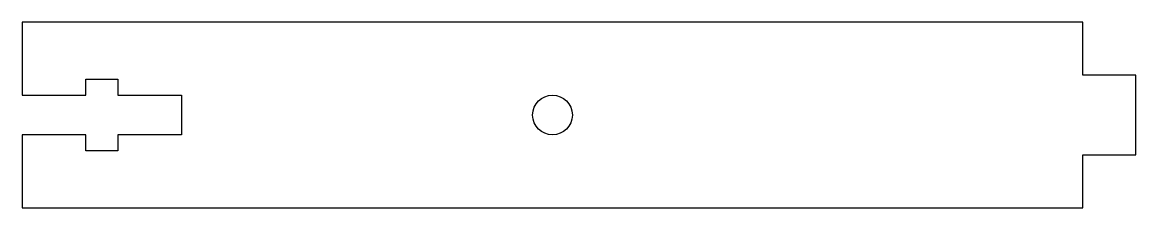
# Model space of a CAD drawing. Header units: millimetres. Extents: x 4 to 88, y -4 to 10.
import ezdxf

# ---------------------------------------------------------------- set-up
doc = ezdxf.new("R2010")
doc.units = ezdxf.units.MM

msp = doc.modelspace()

# ---------------------------------------------------------------- linework, layer by layer
msp.add_lwpolyline([(4, 10), (4, 4.5), (8.8, 4.5), (8.8, 5.7), (11.2, 5.7), (11.2, 4.5), (16, 4.5), (16, 1.5), (11.2, 1.5), (11.2, 0.3), (8.8, 0.3), (8.8, 1.5), (4, 1.5), (4, -4), (84, -4), (84, 0), (88, 0), (88, 6), (84, 6), (84, 10)], close=True)
msp.add_circle((44, 3), 1.5)

doc.saveas('drawing.dxf')
